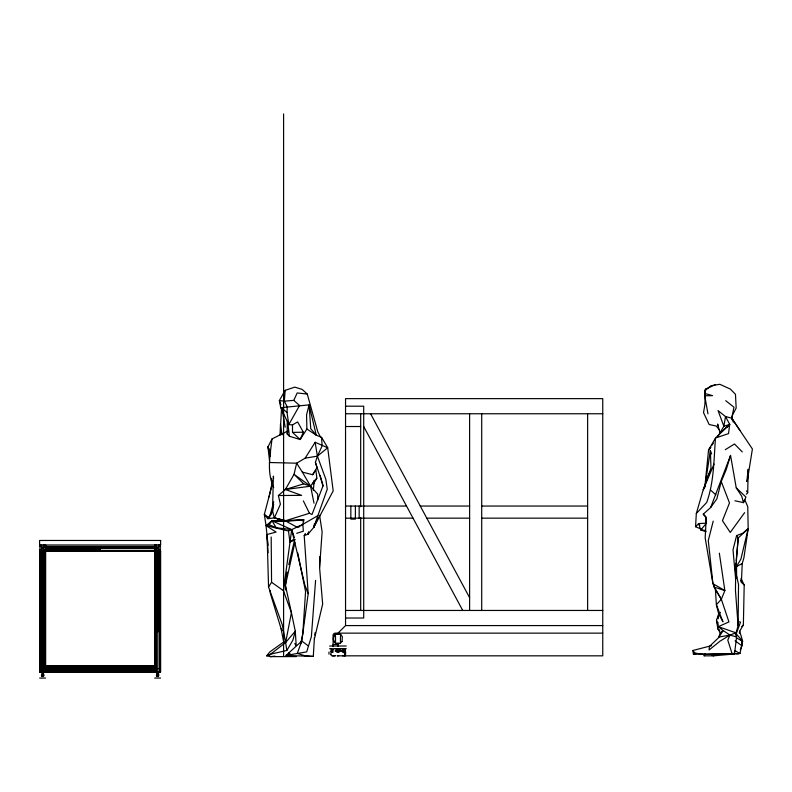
<?xml version="1.0" encoding="UTF-8"?>
<svg xmlns="http://www.w3.org/2000/svg" width="792" height="792" viewBox="0 0 792 792"><rect width="100%" height="100%" fill="white"/><g stroke="black" fill="none" stroke-linecap="round" stroke-linejoin="round"><path stroke-width="1.19" d="M157.727 672.081L157.806 611.563M288.199 430.779L272.002 438.946C270.161 455.143 266.508 472.072 273.705 487.585M269.983 456.578L270.013 452.846L267.934 446.985L272.002 438.946M320.512 437.085L317.76 431.729L307.256 394.04L302.138 389.397L294.792 387.13L285.17 390.327L279.348 400.564L280.714 407.692L309.108 404.89L306.563 414.83L306.89 429.036L300.178 439.53L289.427 436.263L287.169 433.897L287.268 421.522M735.422 634.917L738.104 625.749L738.53 584.565L735.372 570.24L736.006 563.033M336.442 643.421L335.521 643.015L335.521 637.342A8.732 0.693 90 0 0 335.303 634.639L335.283 634.461A5.326 2.812 0 0 1 335.957 634.095L340.006 634.095A5.326 2.802 0 0 1 340.679 634.461L342.322 636.619L342.094 641.431M344.886 652.45L344.659 653.875L344.906 652.469M314.404 638.946L322.661 604.058L319.582 567.527L319.8 556.608M739.322 633.283L739.708 631.165L743.361 624.977L744.203 584.991L740.985 578.427M746.391 494.277L747.707 492.634L748.222 469.22L746.816 481.437M305.336 533.481L304.207 535.56L308.187 593.683L301.782 641.074L286.06 655.429L313.286 656.439L314.434 637.501M280.031 435.194L281.516 409.088M701.752 529.353L695.564 526.72L696.317 513.523L706.731 502.435C714.097 481.803 713.83 459.617 715.483 438.025L729.699 424.354L725.502 416.543L718.037 410.603L723.908 426.294L717.433 437.194M744.203 584.991L741.421 582.318L742.223 563.597L743.916 557.736L748.183 528.65L747.757 506.613L744.658 499.564M743.619 500.603L743.52 502.643L734.936 500.752M344.332 653.063L344.55 652.42M292.495 424.898L292.515 432.392L300.178 439.53L303.336 432.214L297.624 421.928L292.495 424.898L288.793 424.591L286.991 412.246L287.278 406.969L284.338 401.168L285.17 390.327M345.51 654.479L345.51 651.757L345.51 654.341M296.673 533.313L303.336 531.224L302.841 524.344L303.851 519.819L286.585 521.284L274.369 517.899L272.537 511.157L273.369 476.14L273.636 478.447M719.235 429.65L716.225 426.027L709.147 424.522L703.524 412.612L704.831 405.029L705.514 389.139L715.493 384.605M319.582 567.527L322.126 531.877L319.572 515.275M315.592 580.348L311.375 636.639L306.682 651.885L286.06 655.429L287.803 654.568M735.956 565.894L738.223 537.837L736.6 535.6L742.757 533.254L748.183 528.65L740.916 559.053L736.57 566.468L736.57 578.16M717.78 624.68L717.978 622.294M718.285 618.71L718.681 613.929L716.374 604.712L715.414 589.466L712.929 583.694L705.177 537.877L706.246 517.305L703.266 514.157L710.642 507.543L716.859 498.871L721.235 481.526L726.185 469.735L730.551 455.43L736.243 487.852L741.708 496.178L743.52 502.643L745.955 497.069L736.243 487.852M272.577 480.892L269.072 496.901M736.213 560.637L738.223 537.837M704.89 486.605L708.543 450.143L715.483 438.025L728.521 433.62L729.699 424.354L723.908 426.294L725.502 416.543L731.709 418.176L752.4 448.995L747.183 481.556M313.276 490.466L314.266 480.803L316.84 478.219L315.899 470.092L312.632 474.715L302.336 472.101L296.644 463.191L269.428 462.518M720.443 612.355L718.681 613.929L716.503 620.304L718.354 626.65L735.926 632.828L736.59 636.986L734.481 653.974L693.416 654.103L692.881 650.499L711.503 645.658M287.11 572.072L285.407 585.357L286.001 590.248M340.679 634.461L340.659 634.639A8.732 0.693 -90 0 0 340.441 637.342L340.441 643.015L339.53 643.421M296.198 645.411L295.277 631.194L291.426 612.681L283.387 590.634L291.723 529.62L302.841 524.344L317.879 515.651L327.264 489.208L325.849 479.299L317.404 456.152L315.137 442.273L327.7 447.767L333.185 490.931L313.79 527.333L307.94 534.273L304.207 535.56M704.751 654.073L704.118 655.835L713.414 655.845L739.976 653.479L742.589 641.124L739.708 631.165M314.77 635.065L315.107 632.62M711.642 453.974L710.394 450.648L705.622 481.496L710.087 471.616M270.745 515.087L272.537 511.157L273.676 504.058M318.325 517.265L313.79 527.333L314.384 523.938M39.6 666.636L39.976 666.082M39.6 669.893L40.125 669.666M45.649 550.44L45.045 551.044M154.589 545.599L155.192 544.995M732.402 420.245L731.709 418.176L733.966 407.227L725.729 400.683M300.911 642.827L302.811 633.699L305.573 591.594L297.772 553.014M294.931 542.282L285.407 585.357L291.426 612.681L285.625 642.52L286.843 650.46L270.626 654.162L266.696 655.835L270.369 656.637L296.287 656.578M288.783 564.666L294.703 539.461M308.484 532.016L307.94 534.273L308.86 532.125M713.216 521.106L708.286 540.58L712.929 583.694L724.858 590.594L721.354 599.277L716.374 604.712L722.967 621.809L718.681 613.929M736.6 535.6L733.006 549.797L735.619 578.754L735.451 590.347L738.104 625.749M269.389 518.027L273.715 501.791M301.207 643.223L301.782 641.074L308.533 646.054M696.317 513.523L703.237 489.763L710.968 468.181L710.394 450.648M736.59 636.986L729.976 635.055L723.205 630.59L720.225 632.788L718.75 637.53L709.355 646.519L709.097 649.984L719.898 641.253L729.976 635.055L735.926 632.828M312.632 474.715L316.998 467.617L315.414 462.37L317.404 456.152L322.126 445.856L321.552 437.323L316.246 435.154L306.89 429.036M287.169 433.897L287.852 431.818M313.79 527.333L317.879 515.651M301.782 641.074L297.267 653.41L304.544 655.667L313.286 656.439M710.642 507.543L730.551 455.43M714.028 464.082L703.237 489.763L704.989 486.872M335.165 634.541C333.115 635.709 332.363 641.471 335.521 643.015M740.253 649.796L741.956 645.807L741.668 642.322L742.589 641.124L736.223 633.857L740.53 622.106L738.184 621.661M280.913 404.712L279.348 400.564L284.338 401.168L293.782 400.366L297.198 392.961L307.256 394.04M340.441 643.015L342.015 641.569M707.969 413.83L704.741 395.752L704.692 390.832L705.514 389.139M313.206 482.902L314.266 480.803L310.583 486.199L314.008 503.187M704.118 655.835L705.078 653.964M732.293 415.503L736.164 408.048L735.471 394.307L730.343 389.08L719.819 384.288L711.048 385.724L704.692 390.832M271.567 478.378L272.27 484.407L264.33 514.424L267.815 518.701L274.369 517.899L280.398 504.217L278.378 495.515L285.358 489.505L294.04 474.329L296.644 463.191L305.168 458.152L317.404 456.152L327.7 447.767L321.552 437.323M334.085 635.57L333.65 636.619A15.068 15.068 0 0 0 333.65 640.718L333.877 641.431M286.843 650.46L292.882 640.193L295.277 631.194L285.625 642.52L270.626 654.162M286.991 412.246L280.714 407.692L288.793 424.591L299.554 405.514L293.782 400.366M313.216 484.239L316.84 478.219M305.168 458.152L315.137 442.273M267.815 518.701L272.537 511.157M268.092 654.925L266.696 655.835L269.805 651.945L283.685 642.025L285.625 642.52L282.279 624.739L268.557 587.04L271.567 582.278L271.181 536.996M710.592 447.153L708.543 450.143L710.889 447.282M711.958 445.163L713.335 443.173M744.648 512.622L730.254 532.442L722.452 520.681L729.491 502.94L721.235 481.526M268.062 545.391L266.043 525.611L269.122 524.7L271.993 520.78C282.714 522.294 293.248 519.275 303.851 519.819M727.353 427.215L729.699 424.354L720.166 433.214L717.532 424.047L718.522 426.126M705.791 523.997L700.791 529.987L706.117 531.67M695.564 526.72L698.673 523.581L706.504 523.146M337.986 633.145L345.55 625.581L602.752 625.581M748.183 528.65L737.986 538.184M741.758 626.561L743.361 624.977M344.827 653.836L345.065 653.341L344.619 653.786M268.547 517.433L264.33 514.424L266.043 525.611L288.466 531.006L289.951 542.114L293.307 539.54M41.877 551.034L41.174 549.876A1.544 1.544 0 0 1 41.798 549.252L43.451 549.252A1.544 1.544 0 0 1 44.085 549.876L43.461 551.044M158.45 544.995L159.073 546.163A1.544 1.544 0 0 1 158.44 546.787L156.786 546.787A1.544 1.544 0 0 1 156.163 546.163L156.776 544.995M156.945 672.022L156.776 672.081A1.841 0.921 -89.4 0 1 156.994 672.141L157.153 672.151A1.94 1.94 0 0 1 158.103 672.141M345.302 655.826L345.302 648.737M734.432 651.668L734.481 653.974L732.046 653.509L704.336 654.499L694.97 653.103L693.416 654.103L697.049 653.519M725.264 449.707L734.501 443.985L742.282 451.925M328.977 652.083L328.977 654.152M736.57 566.468L742.223 563.597M157.727 548.519C159.123 546.926 155.747 548.014 157.806 548.5M716.562 654.341L713.414 655.845L711.305 654.776M43.758 675.635A2.287 1.138 -89.6 0 1 43.184 675.655L42.035 675.715A2.228 1.119 89.6 0 1 41.531 675.655L41.531 674.794A2.287 1.148 90 0 1 42.065 674.814A2.336 2.336 0 0 1 43.194 674.804A2.237 1.119 89.6 0 1 43.718 674.794L43.718 675.655M156.479 674.814L156.519 674.794A2.287 1.148 90 0 1 157.054 674.814A2.336 2.336 0 0 1 158.182 674.804A2.336 1.168 -90 0 1 158.746 674.804L158.746 675.645A2.287 1.138 -90 0 1 158.172 675.645A2.327 2.327 0 0 1 157.024 675.645A2.287 1.138 89.6 0 1 156.479 675.635L156.479 674.814A2.336 1.168 -89.6 0 1 157.044 674.794L157.044 675.645L158.222 675.655M43.194 674.814L43.233 674.794A2.336 1.168 89.6 0 1 43.768 674.814A2.287 1.148 89.6 0 0 43.233 674.774L43.114 675.655M41.491 675.635A2.287 1.138 89.6 0 0 42.026 675.675L42.055 675.645A2.327 2.327 0 0 0 43.194 675.645M157.004 675.655L157.044 675.645A2.228 1.119 89.6 0 1 156.519 675.655L156.479 675.645M289.951 542.114L295.089 539.748M288.466 531.006L291.723 529.62L294.337 537.501M287.536 520.997L274.369 517.899L285.338 520.869L297.04 527.165L302.425 525.027M331.759 650.925L333.036 650.925M338.352 648.806L335.095 648.826M343.599 648.806L342.302 648.826M286.358 520.473L309.434 513.266L311.998 514.493L323.136 485.546L315.414 462.37M278.378 495.515L301.633 495.356L285.358 489.505L303.722 483.833L310.583 486.199L317.661 494.119L317.81 499.94M268.557 587.04L267.062 534.501L276.071 532.076L266.043 525.611L271.993 520.78L286.585 521.284M343.223 650.925L344.391 650.955L335.095 650.905L338.966 650.925M158.103 675.655L158.222 674.794A2.237 1.119 -90 0 1 158.707 674.784L158.746 674.814M40.204 544.995L39.62 547.272L40.768 546.569A1.544 1.544 0 0 1 41.392 547.193L41.392 548.846A1.544 1.544 0 0 1 40.768 549.48L39.62 548.767L40.204 551.044M43.461 544.995L44.085 546.163A1.544 1.544 0 0 1 43.451 546.787L41.798 546.787A1.544 1.544 0 0 1 41.174 546.163L41.877 545.015M156.776 551.044L156.163 549.876A1.544 1.544 0 0 1 156.786 549.252L158.44 549.252A1.544 1.544 0 0 1 159.073 549.876L158.45 551.044M160.034 551.044L160.618 548.767L159.469 549.48A1.544 1.544 0 0 1 158.845 548.846L158.845 547.193A1.544 1.544 0 0 1 159.469 546.569L160.618 547.272L160.034 544.995M297.04 527.165L299.475 526.769M285.358 489.505L310.583 486.199L302.336 472.101M331.007 648.826L330.432 648.826M275.072 656.122L270.369 656.637L269.32 655.192M340.253 650.905L342.302 650.905L338.154 650.994M343.282 648.876L344.233 648.876M340.253 648.826L337.937 648.876L340.827 648.876M342.134 648.876L343.966 648.826M342.263 648.737L344.946 648.737L344.946 655.835M292.515 432.392L303.336 432.214M704.741 395.752L712.592 395.653L705.217 393.575M337.986 648.737L340.223 648.737M345.55 406.197L363.706 406.197L363.706 618.017L345.55 618.017M345.55 413.761L602.752 413.761M345.55 426.522L360.677 426.522M345.55 506.048L406.524 506.048M420.275 506.048L469.616 506.048M481.714 506.048L587.624 506.048M345.55 518.156L413.038 518.156M426.789 518.156L469.616 518.156M481.714 518.156L587.624 518.156M45.649 546.51L154.589 546.51M45.649 546.965L154.589 546.965M154.589 547.421L45.124 547.421L45.243 546.619L44.481 546.569A1.544 1.544 0 0 0 43.857 547.193L43.857 548.846A1.544 1.544 0 0 0 44.481 549.48L45.649 548.856M45.649 548.628L155.113 548.628L155.004 549.42L155.757 549.48A1.544 1.544 0 0 0 156.38 548.846L156.38 547.193A1.544 1.544 0 0 0 155.757 546.569L154.608 547.272M45.649 549.084L100.119 549.084M45.649 549.193L100.119 549.193M45.649 549.529L100.119 549.529M45.649 549.806L100.119 549.806M45.649 550.777L154.589 550.777M345.55 610.454L602.752 610.454M602.752 633.145L335.333 633.145A2.267 2.267 0 0 0 333.066 635.412L333.066 646.609M335.957 634.095L340.006 634.095M333.066 644.49L338.422 644.49M329.66 646.005L346.302 646.005M329.66 648.727L346.302 648.727M331.61 649.638L333.234 649.638M336.877 649.638L339.115 649.638M342.728 649.638L344.362 649.638M331.007 650.905L330.452 651.301M331.571 650.955L332.175 650.925M331.531 650.994L333.085 650.994M336.788 650.994L339.184 650.994M342.481 651.073L344.431 650.994M331.61 652.361L333.046 652.361M336.848 652.361L339.075 652.361M342.659 652.361L344.362 652.361M332.066 655.766L333.412 655.766M334.056 655.766L335.214 655.766M337.313 655.766L338.659 655.766M342.55 655.766L344.629 655.766M331.997 655.835L333.491 655.835M333.977 655.835L335.293 655.835M337.234 655.835L602.752 655.835L602.752 398.633L345.55 398.633L345.55 625.581M45.649 666.032L154.589 666.032M45.649 666.31L154.589 666.31M154.589 666.339L45.471 666.211M45.649 667.27L154.589 667.27M45.649 667.547L154.589 667.547M45.649 668.002L154.589 668.002M40.125 668.458L39.6 668.23M42.045 668.636L43.204 668.636M157.034 668.636L158.192 668.636M100.119 669.577L154.589 669.557L45.649 669.666M45.649 670.121L154.589 670.121M45.649 670.23L154.589 670.23M45.649 670.577L154.589 670.577M45.649 670.844L154.589 670.844M45.649 671.408L154.589 671.408M45.649 671.814L154.589 671.814M158.073 672.151L158.232 672.151A1.841 0.921 89.4 0 1 158.469 672.081M156.994 673.012L158.232 673.012A1.93 0.97 89.4 0 0 158.697 673.022A1.93 0.97 89 0 1 158.232 673.002M42.035 674.734L43.213 674.734M157.024 674.734L158.202 674.734M41.738 676.249L43.52 676.249M156.717 676.249L158.509 676.249M41.738 676.477L43.52 676.477M156.717 676.477L158.509 676.477M39.689 678.061L45.56 678.061M154.678 678.061L160.548 678.061M343.896 648.737L344.946 648.737M736.194 653.677L738.55 653.796M705.721 530.402L700.791 529.987L698.673 523.581L699.851 525.353M269.122 524.7L276.2 527.749L291.723 529.62L304.742 584.605L308.187 593.683M155.192 551.044L154.589 550.44M45.045 544.995L45.649 545.599M40.204 672.081L39.6 671.477M713.899 584.684L714.196 587.11L724.858 590.594L719.344 553.172M299.505 519.413L303.663 521.156M291.723 529.62L271.993 520.78L276.2 527.749M330.987 651.153L331.007 655.073L330.452 654.331M736.263 637.847L742.589 641.124L740.035 639.599M735.065 650.697L739.976 653.479M716.503 620.304L717.839 628.878L719.789 630.175M271.567 582.278L283.387 590.634M310.583 486.199L294.04 474.329L303.722 483.833M735.134 640.847L741.956 645.807M288.625 652.806L291.248 654.905M335.016 642.678L333.947 641.569M710.493 490.01L715.889 494.861M703.266 514.157L705.484 516.701L706.335 522.067M692.881 650.499L694.97 653.103M746.45 490.872L747.707 492.634M731.709 418.176L739.966 430.402M270.112 590.594L270.25 593.03L281.101 628.769L282.407 630.709M717.839 628.878L720.225 632.788M715.414 589.466L721.354 599.277L728.937 621.928L718.354 626.65L723.205 630.59L718.968 637.035L729.976 635.055L727.779 640.144L732.046 653.509M714.196 587.11L721.354 599.277M370.577 413.761L469.616 597.683M363.706 426.522L462.736 610.454M269.617 461.479L267.934 446.985L270.636 452.311M303.356 500.881L309.434 513.266M294.812 643.47L295.782 645.549M344.431 653.529L344.411 653.351M740.52 580.041L741.421 582.318M267.934 446.985L268.795 449.292M288.189 422.374L288.793 424.591M731.739 416.572L733.234 422.106M320.156 475.378L322.948 486.139M281.101 628.769L283.685 642.025M282.101 409.187L285.189 427.205M282.071 434.897L280.447 424.106L280.576 434.432M287.575 421.344L289.427 436.263M267.062 534.501L268.062 552.796M42.055 675.645L42.055 674.814A2.336 1.168 -89.6 0 0 41.491 674.804M587.624 413.761L587.624 610.454M481.714 413.761L481.714 610.454M469.616 413.761L469.616 610.454M360.677 413.761L360.677 506.761M360.677 517.453L360.677 610.454M359.162 506.048L359.162 518.156M355.38 506.048L355.38 519.106L350.846 519.106L350.846 506.048M337.986 642.698L337.986 646.282M283.595 113.939L283.595 655.835M160.37 551.044L160.37 672.081M159.4 551.044L159.4 672.081M159.123 551.044L159.123 611.563M158.677 551.044L158.786 611.563M158.222 551.044L158.222 611.563M158.123 551.044L158.123 631.739M157.103 631.739L157.103 551.044L157.004 611.563M156.559 551.044L156.559 611.563M156.44 551.044L156.44 611.563M156.103 551.044L156.103 672.081M155.826 551.044L155.826 672.081M154.856 551.044L154.856 672.081M154.589 544.995L154.589 672.081M45.649 544.995L45.649 672.081M45.352 551.044L45.382 672.081M44.976 551.044L44.976 672.081M44.411 551.044L44.411 672.081M44.134 551.044L44.134 672.081M43.798 551.044L43.689 672.081M42.026 551.044L42.026 672.081M41.57 551.044L41.57 672.081M41.115 551.044L41.115 672.081M40.837 551.044L40.837 672.081M39.877 551.044L39.907 672.081M158.083 673.012A1.93 1.93 0 0 1 157.143 673.012M158.469 673.071A1.891 0.95 -88.1 0 0 158.697 672.982A1.93 0.97 -89.6 0 1 158.232 673.022M156.529 672.151A1.93 0.96 -89.4 0 1 156.994 672.131M156.994 673.022A1.93 0.96 89.4 0 1 156.529 673.012M43.095 673.012A1.93 1.93 0 0 1 42.164 673.012M43.481 673.071A1.871 0.931 88.7 0 0 43.718 673.012A1.93 0.96 89.4 0 1 43.243 673.012L42.006 673.012A1.891 0.95 89.8 0 1 41.778 673.071A1.841 0.921 89.4 0 0 42.006 673.012M43.709 672.151A1.93 0.96 89.4 0 0 43.243 672.131L43.095 672.151A1.93 1.93 0 0 0 42.164 672.141L42.006 672.151A1.93 0.96 -89.4 0 0 41.54 672.151M334.204 635.432A4.93 4.93 0 0 1 338.511 633.689M339.738 643.351A4.93 4.93 0 0 1 335.224 642.827M39.897 545.47C39.729 547.826 42.194 544.49 39.897 545.47M39.877 549.856C39.689 552.252 42.322 549.302 39.897 549.826M44.421 545.312C44.055 547.767 46.768 544.856 44.421 545.312M44.421 549.856C43.916 552.341 46.906 549.113 44.431 549.826M154.885 545.47C154.757 547.866 157.153 544.371 154.885 545.47M154.866 549.856C154.737 552.242 157.271 549.292 154.866 549.856M159.4 545.312C158.954 547.737 161.835 544.936 159.4 545.312M159.4 549.856C158.885 552.311 161.895 549.183 159.449 549.816M42.164 547.797C42.422 549.836 43.916 546.727 42.164 547.797M338.956 643.579L337.006 643.579L338.956 643.579M344.946 650.984L343.896 650.984L344.946 650.984M160.637 540.461L39.6 540.461L39.6 544.995L160.637 544.995L160.637 540.461M160.637 551.044L39.6 551.044L39.6 672.081L160.637 672.081L160.637 551.044M154.589 668.458L45.649 668.458L154.589 668.557M316.246 435.154L310.751 428.749L309.108 404.89L316.246 435.154M43.233 672.081L43.233 551.044L43.144 672.081"/></g></svg>
